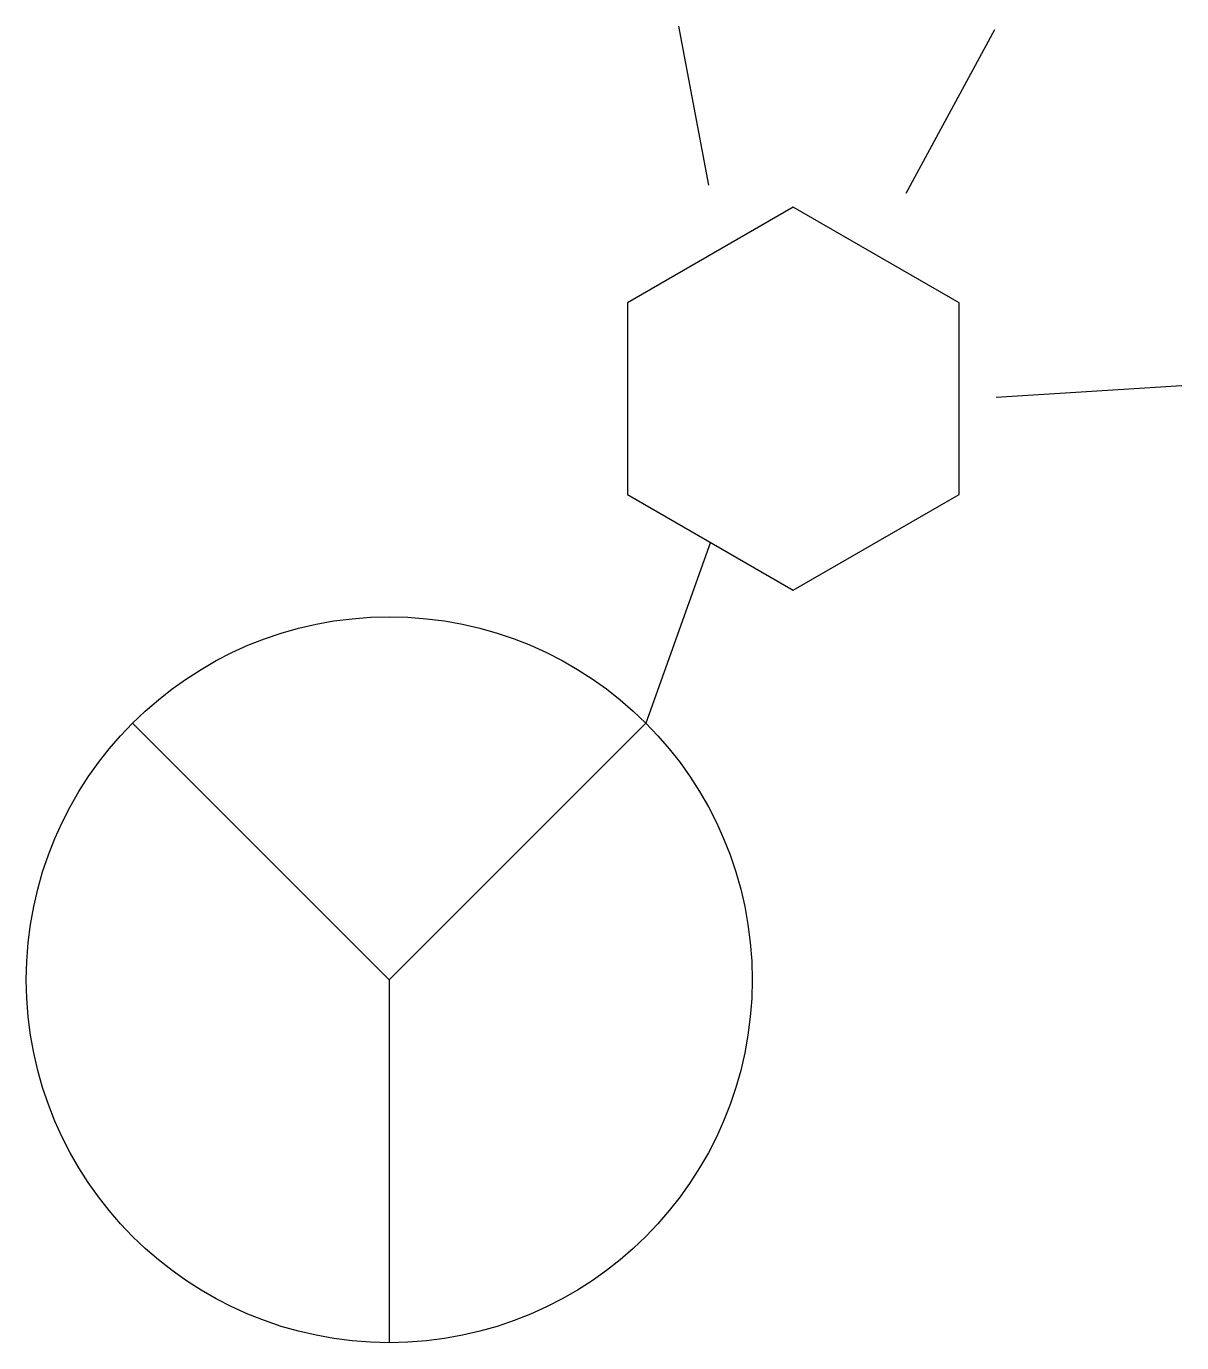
# Model space of a CAD drawing. Header units: millimetres. Extents: x -6903.4 to -6902.923, y -894.097 to -893.553.
import ezdxf

# ---------------------------------------------------------------- set-up
doc = ezdxf.new("R2010")
doc.units = ezdxf.units.MM
doc.layers.add('Spda_símbolos', color=2, linetype='Continuous')

msp = doc.modelspace()

# ---------------------------------------------------------------- linework, layer by layer
at = {"layer": 'Spda_símbolos', "color": 1}
for p, q in [((-6903.13065, -893.55286), (-6903.11822, -893.61845)), ((-6903.00007, -893.55424), (-6903.03669, -893.6219)), ((-6902.99938, -893.70613), (-6902.92269, -893.70129))]:
    msp.add_line(p, q, dxfattribs=at)
at = {"layer": 'Spda_símbolos', "color": 2}
for p, q in [((-6903.08321, -893.62761), (-6903.15172, -893.66717)), ((-6903.0147, -893.66717), (-6903.08321, -893.62761)), ((-6903.15172, -893.66717), (-6903.15172, -893.74628)), ((-6903.0147, -893.74628), (-6903.0147, -893.66717)), ((-6903.15172, -893.74628), (-6903.08321, -893.78583)), ((-6903.08321, -893.78583), (-6903.0147, -893.74628)), ((-6903.25022, -893.94689), (-6903.35629, -893.84082)), ((-6903.25022, -893.94689), (-6903.14416, -893.84082)), ((-6903.25022, -893.94689), (-6903.25022, -894.09689))]:
    msp.add_line(p, q, dxfattribs=at)
at = {"layer": 'Spda_símbolos', "color": 4}
msp.add_line((-6903.11747, -893.76605), (-6903.14416, -893.84082), dxfattribs=at)
at = {"layer": 'Spda_símbolos', "color": 3}
msp.add_circle((-6903.25022, -893.94689), 0.15, dxfattribs=at)

doc.saveas('drawing.dxf')
